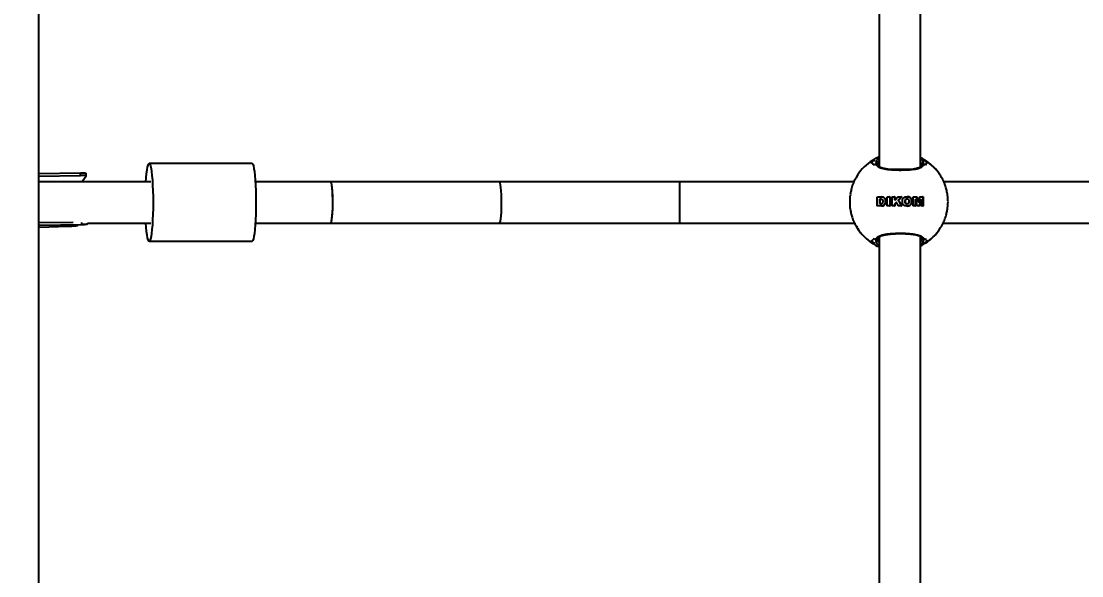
# Model space of a CAD drawing. Header units: millimetres. Extents: x -3650 to 2858, y -2899 to 2376.
# Drawn here: x -1035.4 to -625.3, y 281.5 to 495.8 of the extents above; entities that cross this region are included whole.
import ezdxf

# ---------------------------------------------------------------- set-up
doc = ezdxf.new("R2010")
doc.units = ezdxf.units.MM
doc.layers.add('DIKOM_ОБЪЕКТ', color=7, linetype='Continuous')
doc.layers.add('DIKOM_РАЗМЕР_ЗОНА', color=7, linetype='Continuous')
doc.styles.add('style1', font='arial.ttf', dxfattribs={"width": 0.8})
doc.dimstyles.new('1-50', dxfattribs={"dimtxt": 300, "dimasz": 200, "dimexe": 100, "dimexo": 0, "dimgap": 100, "dimtad": 1, "dimdec": 0, "dimtxsty": 'style1', "dimcen": 0, "dimclrd": 7, "dimclre": 7, "dimadec": 1, "dimazin": 2, "dimtfac": 1, "dimtdec": 0, "dimtmove": 0, "dimatfit": 3, "dimfxl": 0, "dimlwd": 25, "dimlwe": 18, "dimarcsym": 0})

# ---------------------------------------------------------------- blocks, each defined once
blk = doc.blocks.new('*D1')
at = {"layer": 'Defpoints', "color": 0, "transparency": 16777216}
for p in [(-3199.48, 2375.76), (417.74, 2375.76), (57.96, -2124.24)]:
    blk.add_point(p, dxfattribs=at)
at = {"layer": 'DIKOM_РАЗМЕР_ЗОНА', "color": 7, "lineweight": 18, "transparency": 16777216}
for p, q in [((417.74, 2375.76), (-3299.48, 2375.76)), ((57.96, -2124.24), (-3299.48, -2124.24))]:
    blk.add_line(p, q, dxfattribs=at)
at = {"layer": 'DIKOM_РАЗМЕР_ЗОНА', "color": 7, "lineweight": 25, "transparency": 16777216}
blk.add_line((-3199.48, -1924.24), (-3199.48, 2175.76), dxfattribs=at)
at = {"layer": 'DIKOM_РАЗМЕР_ЗОНА', "color": 7, "transparency": 16777216}
for points in [[(-3232.81, 2175.76), (-3166.14, 2175.76), (-3199.48, 2375.76)], [(-3232.81, -1924.24), (-3166.14, -1924.24), (-3199.48, -2124.24)]]:
    blk.add_solid(points, dxfattribs=at)
at = {"layer": 'DIKOM_РАЗМЕР_ЗОНА', "color": 0, "transparency": 16777216, "insert": (-3452.65, 125.76), "char_height": 300, "attachment_point": 5, "rotation": 90, "style": 'style1'}
blk.add_mtext('4500', dxfattribs=at)

msp = doc.modelspace()

# ---------------------------------------------------------------- linework, layer by layer
at = {"layer": 'DIKOM_ОБЪЕКТ'}
for p, q in [((-1028.54, -370.24), (-1028.54, 621.76)), ((-703.67, 527.99), (-703.67, 439.71)), ((-687.67, 439.51), (-687.67, 527.99)), ((-946.07, 440.76), (-985.87, 440.76)), ((-704.13, 440.36), (-704.14, 440.55)), ((-687.17, 440.22), (-687.2, 440.31)), ((-686.69, 441.47), (-686.41, 440.7)), ((-1028.54, 436.96), (-1012.41, 437.19)), ((-1028.54, 435.96), (-1012.38, 436.19)), ((-1012.38, 436.19), (-1012.41, 437.19)), ((-1010.28, 435.92), (-1010.3, 436.94)), ((-712.15, 435.78), (-712.23, 435.52)), ((-711.89, 436.41), (-712.06, 436.13)), ((-711.99, 436.27), (-712.04, 436.11)), ((-690.73, 438.55), (-700.06, 438.55)), ((-985.26, 433.76), (-1028.54, 433.76)), ((-1011.24, 434.5), (-1011.76, 433.76)), ((-915.67, 433.76), (-944.81, 433.76)), ((-850.41, 433.76), (-915.67, 433.76)), ((-780.75, 433.76), (-850.41, 433.76)), ((-713.33, 433.76), (-780.75, 433.76)), ((-780.75, 417.76), (-780.75, 433.76)), ((-413.33, 433.76), (-678.67, 433.76)), ((-704.41, 427.78), (-704.31, 427.89)), ((-704.41, 424.61), (-704.41, 427.73)), ((-704.31, 427.89), (-704.2, 427.93)), ((-704.2, 427.93), (-704.11, 427.93)), ((-704.11, 427.93), (-702.77, 427.93)), ((-703.3, 426.94), (-703.3, 425.41)), ((-703.3, 425.41), (-703.3, 426.94)), ((-703.3, 426.94), (-703.3, 426.94)), ((-703.06, 427.14), (-703.06, 427.14)), ((-703.05, 427.14), (-702.87, 427.13)), ((-703.04, 427.14), (-703.04, 427.14)), ((-702.77, 427.93), (-702.06, 427.83)), ((-702.06, 427.83), (-702.77, 427.93)), ((-702.46, 426.98), (-702.37, 426.87)), ((-702.06, 427.83), (-701.91, 427.77)), ((-701.91, 427.77), (-702.06, 427.83)), ((-702.06, 427.83), (-702.06, 427.83)), ((-701.91, 427.77), (-701.39, 427.31)), ((-701.4, 427.31), (-701.91, 427.77)), ((-701.91, 427.77), (-701.91, 427.77)), ((-701.2, 426.87), (-701.4, 427.31)), ((-701.4, 427.31), (-701.39, 427.31)), ((-701.39, 427.31), (-701.2, 426.87)), ((-701.2, 426.87), (-701.12, 425.89)), ((-701.12, 425.89), (-701.2, 426.87)), ((-701.2, 426.87), (-701.2, 426.87)), ((-700.49, 424.61), (-700.49, 427.73)), ((-700.29, 427.93), (-699.59, 427.93)), ((-699.39, 427.73), (-699.39, 424.61)), ((-699.39, 424.61), (-699.39, 427.73)), ((-699.39, 427.73), (-699.39, 427.73)), ((-698.59, 424.61), (-698.59, 427.74)), ((-698.39, 427.93), (-697.7, 427.93)), ((-697.5, 427.73), (-697.5, 426.8)), ((-697.5, 426.8), (-697.5, 427.73)), ((-697.5, 427.73), (-697.5, 427.73)), ((-697.5, 426.8), (-697.5, 426.8)), ((-697.43, 426.73), (-697.42, 426.73)), ((-697.36, 426.76), (-696.48, 427.78)), ((-696.15, 427.93), (-695.11, 427.93)), ((-696.06, 426.75), (-695.05, 427.79)), ((-696.06, 426.75), (-696.05, 426.75)), ((-695.05, 427.79), (-696.05, 426.75)), ((-695.05, 427.79), (-695.05, 427.79)), ((-693.52, 426.53), (-693.52, 425.81)), ((-693.52, 426.53), (-693.52, 426.53)), ((-693.52, 425.81), (-693.52, 426.53)), ((-693.35, 426.94), (-693.35, 426.94)), ((-693.08, 427.13), (-693.08, 427.13)), ((-692.82, 427.18), (-692.82, 427.18)), ((-692.14, 427.91), (-692.81, 427.95)), ((-692.14, 427.91), (-692.14, 427.91)), ((-691.1, 426.87), (-691.1, 426.87)), ((-690.44, 424.61), (-690.44, 427.73)), ((-690.24, 427.93), (-689.23, 427.93)), ((-689.57, 424.61), (-689.57, 426.9)), ((-689.57, 426.9), (-689.56, 426.9)), ((-689.56, 426.9), (-689.56, 424.61)), ((-689.54, 426.92), (-689.54, 426.92)), ((-688.94, 424.61), (-689.51, 426.9)), ((-688.54, 425.98), (-688.99, 427.74)), ((-688.98, 427.74), (-688.53, 425.98)), ((-688.44, 425.98), (-688, 427.74)), ((-687.47, 426.9), (-688.05, 424.61)), ((-688.05, 424.61), (-687.47, 426.9)), ((-687.75, 427.93), (-686.75, 427.93)), ((-687.47, 426.9), (-687.47, 426.9)), ((-687.44, 426.92), (-687.45, 426.92)), ((-687.42, 424.61), (-687.42, 426.9)), ((-686.56, 427.73), (-686.55, 424.61)), ((-686.56, 424.61), (-686.56, 427.73)), ((-686.56, 427.73), (-686.56, 427.73)), ((-704.4, 424.56), (-704.41, 424.61)), ((-704.19, 424.42), (-704.32, 424.47)), ((-704.11, 424.41), (-704.19, 424.42)), ((-702.76, 424.41), (-704.11, 424.41)), ((-703.3, 425.41), (-703.3, 425.41)), ((-703.07, 425.21), (-703.07, 425.21)), ((-702.67, 425.24), (-703.05, 425.21)), ((-703.04, 425.21), (-703.04, 425.21)), ((-702.63, 424.42), (-702.76, 424.41)), ((-702.75, 424.41), (-702.63, 424.42)), ((-702.1, 424.51), (-702.63, 424.42)), ((-702.63, 424.42), (-702.11, 424.51)), ((-702.63, 424.42), (-702.63, 424.42)), ((-702.11, 424.51), (-702.1, 424.51)), ((-701.25, 425.31), (-701.12, 425.89)), ((-701.25, 425.31), (-701.24, 425.31)), ((-701.12, 425.89), (-701.24, 425.31)), ((-701.12, 425.89), (-701.12, 425.89)), ((-699.59, 424.41), (-700.29, 424.41)), ((-699.39, 424.61), (-699.39, 424.61)), ((-697.7, 424.41), (-698.39, 424.41)), ((-697.5, 425.07), (-697.5, 424.61)), ((-697.5, 424.61), (-697.5, 425.07)), ((-697.5, 425.07), (-697.5, 425.07)), ((-697.5, 424.61), (-697.5, 424.61)), ((-697.07, 425.71), (-697.36, 425.41)), ((-697.36, 425.41), (-697.07, 425.71)), ((-697.36, 425.41), (-697.36, 425.41)), ((-697.07, 425.71), (-697.07, 425.71)), ((-696.97, 425.76), (-696.97, 425.76)), ((-696.28, 424.59), (-696.84, 425.68)), ((-696.09, 426.44), (-696.09, 426.44)), ((-695.05, 424.41), (-695.99, 424.41)), ((-694.96, 424.58), (-694.96, 424.58)), ((-693.52, 425.81), (-693.4, 425.46)), ((-693.52, 425.81), (-693.52, 425.81)), ((-693.39, 425.46), (-693.52, 425.81)), ((-693.4, 425.46), (-693.39, 425.46)), ((-692.84, 425.16), (-692.83, 425.16)), ((-692.8, 424.35), (-692.13, 424.44)), ((-692.11, 425.81), (-692.23, 425.45)), ((-692.13, 424.44), (-692.13, 424.44)), ((-692.1, 426.45), (-692.11, 425.81)), ((-691.13, 425.4), (-691.12, 425.4)), ((-689.76, 424.41), (-690.24, 424.41)), ((-689.57, 424.61), (-689.56, 424.61)), ((-688.29, 424.41), (-688.69, 424.41)), ((-688.54, 425.98), (-688.53, 425.98)), ((-688.49, 425.95), (-688.49, 425.95)), ((-688.05, 424.61), (-688.05, 424.61)), ((-686.75, 424.41), (-687.23, 424.41)), ((-686.56, 424.61), (-686.55, 424.61)), ((-1028.54, 417.96), (-1015.27, 418.15)), ((-1028.54, 416.96), (-1010.9, 417.21)), ((-1028.54, 416.96), (-1011.86, 417.2)), ((-1028.54, 416.27), (-1017.05, 416.63)), ((-1011.86, 417.2), (-1011.88, 417.97)), ((-1009.77, 417.41), (-1009.78, 417.76)), ((-1009.78, 417.76), (-985.26, 417.76)), ((-944.81, 417.76), (-915.67, 417.76)), ((-915.67, 417.76), (-850.41, 417.76)), ((-850.41, 417.76), (-780.75, 417.76)), ((-780.75, 417.76), (-713.11, 417.76)), ((-712.23, 416.52), (-712.15, 416.26)), ((-712.04, 415.93), (-711.99, 415.77)), ((-678.92, 417.76), (-413.11, 417.76)), ((-985.87, 410.76), (-946.07, 410.76)), ((-704.61, 410.25), (-704.89, 411.34)), ((-704.09, 411.56), (-704.07, 411.48)), ((-703.67, 412.34), (-703.67, 139.7)), ((-687.67, 139.51), (-687.67, 412.53)), ((-687.2, 411.73), (-687.17, 411.82)), ((-686.41, 411.34), (-686.73, 410.53)), ((-685.76, 410.3), (-685.76, 410.02)), ((-685.84, 410.01), (-686.35, 409.94))]:
    msp.add_line(p, q, dxfattribs=at)
at = {"layer": 'DIKOM_ОБЪЕКТ', "flags": 128}
for points in [[(-987.14, 433.76), (-987.02, 435.31), (-986.87, 436.96), (-986.68, 438.35), (-986.48, 439.45), (-986.27, 440.23), (-986.04, 440.66), (-985.82, 440.75), (-985.59, 440.49), (-985.37, 439.88), (-985.16, 438.94), (-984.97, 437.69), (-984.8, 436.16), (-984.65, 434.39), (-984.54, 432.42), (-984.45, 430.29), (-984.4, 428.05), (-984.38, 425.76)], [(-946.07, 440.76), (-946.01, 440.75), (-945.79, 440.49), (-945.57, 439.88), (-945.36, 438.94), (-945.17, 437.69), (-945, 436.16), (-944.85, 434.39), (-944.73, 432.42), (-944.65, 430.29), (-944.6, 428.05), (-944.58, 425.76)], [(-915.67, 417.76), (-915.5, 417.95), (-915.33, 418.5), (-915.19, 419.39), (-915.06, 420.58), (-914.96, 422.02), (-914.9, 423.62), (-914.87, 425.33), (-914.88, 427.06), (-914.93, 428.72), (-915.01, 430.25), (-915.12, 431.57), (-915.26, 432.62), (-915.41, 433.34), (-915.58, 433.72), (-915.67, 433.76)], [(-915.67, 417.76), (-915.54, 417.87), (-915.37, 418.33), (-915.22, 419.14), (-915.09, 420.26), (-914.99, 421.64), (-914.91, 423.21), (-914.88, 424.9), (-914.88, 426.63), (-914.91, 428.32), (-914.99, 429.89), (-915.09, 431.26), (-915.22, 432.38), (-915.37, 433.19), (-915.54, 433.66), (-915.67, 433.76)], [(-850.41, 417.76), (-850.24, 417.95), (-850.07, 418.5), (-849.93, 419.39), (-849.8, 420.58), (-849.7, 422.02), (-849.64, 423.62), (-849.61, 425.33), (-849.62, 427.06), (-849.67, 428.72), (-849.75, 430.25), (-849.86, 431.57), (-850, 432.62), (-850.15, 433.34), (-850.32, 433.72), (-850.41, 433.76)], [(-984.38, 425.76), (-984.4, 423.47), (-984.45, 421.24), (-984.54, 419.11), (-984.65, 417.13), (-984.8, 415.36), (-984.97, 413.83), (-985.16, 412.59), (-985.37, 411.65), (-985.59, 411.04), (-985.82, 410.77), (-986.04, 410.86), (-986.27, 411.3), (-986.48, 412.07), (-986.68, 413.17), (-986.87, 414.56), (-987.02, 416.22), (-987.14, 417.76)], [(-944.58, 425.76), (-944.6, 423.47), (-944.65, 421.24), (-944.73, 419.11), (-944.85, 417.13), (-945, 415.36), (-945.17, 413.83), (-945.36, 412.59), (-945.57, 411.65), (-945.79, 411.04), (-946.01, 410.77), (-946.07, 410.76)]]:
    msp.add_lwpolyline(points, dxfattribs=at)
at = {"layer": 'DIKOM_ОБЪЕКТ'}
for centre, radius, start, end in [((-695.99, 426.03), 19, 122.6674, 147.3691), ((-695.87, 426.09), 18.6, 120.582, 125.6365), ((-695.6, 425.96), 17.42, 122.2376, 125.0517), ((-695.71, 425.95), 17.44, 54.9484, 57.7601), ((-695.81, 426.09), 18.59, 54.3625, 59.4191), ((-696.01, 426.03), 19, 32.631, 57.3328), ((-695.99, 426.01), 18.99, 212.6298, 237.3348), ((-696.01, 426.01), 18.99, 302.665, 327.37), ((-695.83, 426.02), 18.68, 234.3745, 239.4071), ((-695.71, 425.92), 17.22, 234.9385, 237.7854), ((-695.6, 425.93), 17.24, 302.2168, 305.0615), ((-695.85, 426.02), 18.67, 300.5919, 305.6266)]:
    msp.add_arc(centre, radius, start, end, dxfattribs=at)
for points, knots in [([(-703.67, 443.36), (-704.01, 443.22), (-704.95, 442.84), (-705.79, 442.3), (-706.33, 441.95)], [0, 0, 0, 0, 0.368029, 1, 1, 1, 1]), ([(-685.83, 442.04), (-685.94, 442.12), (-686.51, 442.53), (-687.15, 442.83), (-687.67, 443.07)], [0, 0, 0, 0, 0.19111, 1, 1, 1, 1]), ([(-706.71, 441.2), (-706.53, 441.12), (-706.15, 440.96), (-705.79, 440.47), (-705.6, 440.22)], [0, 0, 0, 0, 0.496571, 1, 1, 1, 1]), ([(-705.6, 440.22), (-705.78, 440.47), (-706.15, 440.96), (-706.52, 441.12), (-706.71, 441.2)], [0, 0, 0, 0, 0.496486, 1, 1, 1, 1]), ([(-704.89, 440.7), (-704.9, 440.74), (-704.96, 441.11), (-704.75, 441.5), (-704.56, 441.85)], [0, 0, 0, 0, 0.112863, 1, 1, 1, 1]), ([(-704.16, 440.38), (-704.16, 440.39), (-704.17, 440.47), (-704.25, 440.59), (-704.39, 440.71), (-704.56, 440.77), (-704.73, 440.77), (-704.83, 440.73), (-704.88, 440.7), (-704.89, 440.7)], [0, 0, 0, 0, 0.031901, 0.241292, 0.444865, 0.634283, 0.810343, 0.980066, 1, 1, 1, 1]), ([(-704.89, 440.7), (-704.84, 440.72), (-704.75, 440.77), (-704.58, 440.77), (-704.43, 440.73), (-704.29, 440.64), (-704.19, 440.5), (-704.14, 440.35), (-704.13, 440.26), (-704.13, 440.22)], [0, 0, 0, 0, 0.145324, 0.290763, 0.434635, 0.582113, 0.738518, 0.906098, 1, 1, 1, 1]), ([(-686.41, 440.7), (-686.51, 440.32), (-686.71, 439.56), (-688.35, 438.77), (-690.55, 438.38), (-693.08, 438.19), (-695.83, 438.14), (-698.9, 438.25), (-701.6, 438.56), (-703.62, 439.17), (-704.64, 439.94), (-704.83, 440.5), (-704.89, 440.7)], [0, 0, 0, 0, 0.111435, 0.22936, 0.339014, 0.410112, 0.516711, 0.623258, 0.729394, 0.834804, 0.941414, 1, 1, 1, 1]), ([(-704.56, 441.85), (-704.54, 441.94), (-704.47, 442.26), (-704, 442.57), (-703.67, 442.79)], [0, 0, 0, 0, 0.283645, 1, 1, 1, 1]), ([(-703.67, 441.78), (-703.7, 441.75), (-704.17, 441.35), (-704.14, 440.93), (-704.12, 440.54)], [0, 0, 0, 0, 0.071283, 1, 1, 1, 1]), ([(-695.5, 438.3), (-695.57, 438.3), (-696.18, 438.3), (-697.35, 438.33), (-698.93, 438.42), (-700.39, 438.58), (-701.66, 438.81), (-702.69, 439.12), (-703.46, 439.49), (-703.93, 439.9), (-704.13, 440.17), (-704.13, 440.34), (-704.13, 440.36)], [0, 0, 0, 0, 0.014271, 0.137224, 0.25948, 0.3807, 0.501413, 0.620167, 0.738563, 0.856337, 0.978306, 1, 1, 1, 1]), ([(-687.2, 440.19), (-687.2, 440.14), (-687.21, 439.96), (-687.41, 439.68), (-687.9, 439.3), (-688.68, 438.96), (-689.74, 438.7), (-691.02, 438.5), (-692.47, 438.38), (-693.99, 438.31), (-695.02, 438.3), (-695.5, 438.3)], [0, 0, 0, 0, 0.050537, 0.174305, 0.287662, 0.408263, 0.528486, 0.647396, 0.76978, 0.89136, 1, 1, 1, 1]), ([(-687.67, 442.57), (-687.31, 442.31), (-686.81, 441.94), (-686.71, 441.57), (-686.69, 441.47)], [0, 0, 0, 0, 0.711234, 1, 1, 1, 1]), ([(-687.2, 440.31), (-687.19, 440.66), (-687.19, 441.05), (-687.62, 441.46), (-687.67, 441.5)], [0, 0, 0, 0, 0.884617, 1, 1, 1, 1]), ([(-686.41, 440.7), (-686.46, 440.72), (-686.55, 440.77), (-686.72, 440.77), (-686.87, 440.73), (-687.01, 440.64), (-687.11, 440.5), (-687.16, 440.35), (-687.17, 440.26), (-687.17, 440.22)], [0, 0, 0, 0, 0.145319, 0.290753, 0.434647, 0.58212, 0.73852, 0.906103, 1, 1, 1, 1]), ([(-687.17, 440.22), (-687.16, 440.29), (-687.15, 440.42), (-687.05, 440.59), (-686.91, 440.71), (-686.74, 440.77), (-686.57, 440.77), (-686.47, 440.73), (-686.42, 440.7), (-686.41, 440.7)], [0, 0, 0, 0, 0.177689, 0.355544, 0.528478, 0.689368, 0.838883, 0.983045, 1, 1, 1, 1]), ([(-676.99, 426.02), (-677.02, 426.85), (-677.07, 428.01), (-677.34, 429.72), (-677.68, 431.18), (-678.24, 432.88), (-679.01, 434.61), (-680, 436.34), (-681.21, 438.02), (-682.65, 439.6), (-684.19, 440.97), (-685.31, 441.71), (-685.83, 442.04)], [0, 0, 0, 0, 0.129772, 0.183155, 0.271805, 0.364325, 0.464039, 0.568648, 0.677257, 0.789171, 0.903902, 1, 1, 1, 1]), ([(-685.7, 440.22), (-685.58, 440.47), (-685.34, 440.96), (-685.1, 441.12), (-684.98, 441.2)], [0, 0, 0, 0, 0.496485, 1, 1, 1, 1]), ([(-684.98, 441.2), (-685.1, 441.12), (-685.34, 440.96), (-685.58, 440.47), (-685.7, 440.22)], [0, 0, 0, 0, 0.49657, 1, 1, 1, 1]), ([(-1012.41, 437.19), (-1011.99, 437.19), (-1011.14, 437.2), (-1010.42, 437.18), (-1010.37, 437.01), (-1010.34, 436.93)], [0, 0, 0, 0, 0.353046, 0.706188, 1, 1, 1, 1]), ([(-1011.24, 434.5), (-1010.99, 434.81), (-1010.49, 435.43), (-1010.2, 435.93), (-1010.41, 436.16), (-1011.1, 436.21), (-1011.94, 436.2), (-1012.38, 436.19)], [0, 0, 0, 0, 0.203789, 0.408431, 0.596906, 0.787454, 1, 1, 1, 1]), ([(-712.06, 436.13), (-712.29, 435.77), (-712.92, 434.8), (-713.67, 433.13), (-714.28, 431.32), (-714.63, 429.93), (-714.74, 429.17), (-714.78, 428.91)], [0, 0, 0, 0, 0.164452, 0.445205, 0.703318, 0.90035, 1, 1, 1, 1]), ([(-714.73, 428.9), (-714.8, 428.58), (-714.99, 427.69), (-715.02, 425.7), (-714.97, 423.92), (-714.75, 422.99), (-714.73, 422.89)], [0, 0, 0, 0, 0.17298, 0.481716, 0.944279, 1, 1, 1, 1]), ([(-704.41, 427.73), (-704.41, 427.74), (-704.41, 427.76), (-704.41, 427.78), (-704.41, 427.78)], [0, 0, 0, 0, 0.539161, 1, 1, 1, 1]), ([(-703.05, 427.14), (-703.09, 427.13), (-703.16, 427.13), (-703.23, 427.08), (-703.28, 427.01), (-703.3, 426.96), (-703.3, 426.94)], [0, 0, 0, 0, 0.323738, 0.603265, 0.807317, 1, 1, 1, 1]), ([(-703.3, 426.94), (-703.29, 426.96), (-703.28, 427.01), (-703.24, 427.07), (-703.18, 427.11), (-703.11, 427.14), (-703.07, 427.14), (-703.05, 427.14)], [0, 0, 0, 0, 0.193603, 0.386608, 0.591885, 0.825302, 1, 1, 1, 1]), ([(-702.87, 427.13), (-702.77, 427.11), (-702.62, 427.08), (-702.5, 427), (-702.46, 426.98)], [0, 0, 0, 0, 0.709321, 1, 1, 1, 1]), ([(-702.37, 426.87), (-702.33, 426.8), (-702.28, 426.71), (-702.26, 426.61), (-702.26, 426.59)], [0, 0, 0, 0, 0.786331, 1, 1, 1, 1]), ([(-702.26, 426.59), (-702.24, 426.33), (-702.21, 426.02), (-702.26, 425.71), (-702.27, 425.66)], [0, 0, 0, 0, 0.82785, 1, 1, 1, 1]), ([(-700.49, 427.73), (-700.49, 427.76), (-700.48, 427.8), (-700.45, 427.86), (-700.4, 427.9), (-700.34, 427.93), (-700.3, 427.93), (-700.29, 427.93)], [0, 0, 0, 0, 0.210806, 0.421555, 0.633269, 0.854163, 1, 1, 1, 1]), ([(-699.39, 427.73), (-699.4, 427.76), (-699.4, 427.8), (-699.44, 427.86), (-699.5, 427.91), (-699.55, 427.93), (-699.59, 427.93), (-699.6, 427.93)], [0, 0, 0, 0, 0.219654, 0.438839, 0.66655, 0.903985, 1, 1, 1, 1]), ([(-699.59, 427.93), (-699.57, 427.93), (-699.52, 427.92), (-699.45, 427.88), (-699.41, 427.82), (-699.39, 427.77), (-699.39, 427.74), (-699.39, 427.73)], [0, 0, 0, 0, 0.240879, 0.481846, 0.721955, 0.953802, 1, 1, 1, 1]), ([(-698.59, 427.74), (-698.59, 427.76), (-698.59, 427.8), (-698.55, 427.86), (-698.51, 427.9), (-698.45, 427.93), (-698.41, 427.93), (-698.39, 427.93)], [0, 0, 0, 0, 0.207839, 0.415943, 0.622549, 0.831208, 1, 1, 1, 1]), ([(-697.7, 427.93), (-697.68, 427.93), (-697.63, 427.92), (-697.57, 427.89), (-697.52, 427.83), (-697.5, 427.78), (-697.5, 427.74), (-697.5, 427.73)], [0, 0, 0, 0, 0.228841, 0.457649, 0.687824, 0.916882, 1, 1, 1, 1]), ([(-697.5, 427.73), (-697.51, 427.76), (-697.51, 427.8), (-697.55, 427.87), (-697.61, 427.91), (-697.66, 427.93), (-697.69, 427.93), (-697.7, 427.93)], [0, 0, 0, 0, 0.224388, 0.448499, 0.676094, 0.906354, 1, 1, 1, 1]), ([(-697.5, 426.8), (-697.5, 426.8), (-697.49, 426.78), (-697.48, 426.76), (-697.47, 426.74), (-697.44, 426.73), (-697.42, 426.73), (-697.39, 426.73), (-697.38, 426.74), (-697.37, 426.75), (-697.36, 426.76)], [0, 0, 0, 0, 0.130896, 0.262012, 0.393838, 0.52759, 0.662367, 0.797125, 0.930355, 1, 1, 1, 1]), ([(-697.43, 426.73), (-697.43, 426.73), (-697.44, 426.73), (-697.46, 426.73), (-697.48, 426.75), (-697.49, 426.77), (-697.5, 426.79), (-697.5, 426.8), (-697.5, 426.8)], [0, 0, 0, 0, 0.054002, 0.263342, 0.474267, 0.684932, 0.893297, 1, 1, 1, 1]), ([(-696.48, 427.78), (-696.44, 427.82), (-696.36, 427.89), (-696.24, 427.93), (-696.17, 427.93), (-696.15, 427.93)], [0, 0, 0, 0, 0.427552, 0.855209, 1, 1, 1, 1]), ([(-696.09, 426.44), (-696.1, 426.47), (-696.13, 426.52), (-696.13, 426.62), (-696.1, 426.7), (-696.07, 426.74), (-696.06, 426.75)], [0, 0, 0, 0, 0.274476, 0.548729, 0.82251, 1, 1, 1, 1]), ([(-696.05, 426.75), (-696.07, 426.73), (-696.11, 426.68), (-696.13, 426.58), (-696.12, 426.5), (-696.1, 426.46), (-696.09, 426.44)], [0, 0, 0, 0, 0.273551, 0.546889, 0.82056, 1, 1, 1, 1]), ([(-695.11, 427.93), (-695.1, 427.93), (-695.08, 427.93), (-695.06, 427.91), (-695.04, 427.89), (-695.03, 427.86), (-695.02, 427.84), (-695.03, 427.81), (-695.04, 427.8), (-695.05, 427.79)], [0, 0, 0, 0, 0.146898, 0.293849, 0.441208, 0.590303, 0.739856, 0.889927, 1, 1, 1, 1]), ([(-695.05, 427.79), (-695.05, 427.8), (-695.03, 427.81), (-695.03, 427.84), (-695.03, 427.87), (-695.04, 427.9), (-695.07, 427.92), (-695.09, 427.93), (-695.11, 427.93), (-695.11, 427.93)], [0, 0, 0, 0, 0.149653, 0.29866, 0.449091, 0.598799, 0.748137, 0.896736, 1, 1, 1, 1]), ([(-694.54, 425.5), (-694.58, 425.85), (-694.64, 426.31), (-694.56, 426.75), (-694.54, 426.85)], [0, 0, 0, 0, 0.776356, 1, 1, 1, 1]), ([(-694.54, 426.85), (-694.48, 427.02), (-694.35, 427.34), (-694, 427.69), (-693.72, 427.82), (-693.58, 427.88)], [0, 0, 0, 0, 0.356965, 0.695188, 1, 1, 1, 1]), ([(-693.58, 427.88), (-693.27, 427.94), (-692.78, 428.03), (-692.31, 427.94), (-692.14, 427.91)], [0, 0, 0, 0, 0.646342, 1, 1, 1, 1]), ([(-693.35, 426.94), (-693.4, 426.85), (-693.48, 426.72), (-693.51, 426.58), (-693.52, 426.53)], [0, 0, 0, 0, 0.666962, 1, 1, 1, 1]), ([(-693.52, 426.53), (-693.49, 426.62), (-693.46, 426.77), (-693.37, 426.9), (-693.35, 426.94)], [0, 0, 0, 0, 0.667077, 1, 1, 1, 1]), ([(-693.08, 427.13), (-693.15, 427.09), (-693.25, 427.04), (-693.33, 426.96), (-693.35, 426.94)], [0, 0, 0, 0, 0.698939, 1, 1, 1, 1]), ([(-693.35, 426.94), (-693.29, 426.99), (-693.21, 427.07), (-693.11, 427.11), (-693.08, 427.13)], [0, 0, 0, 0, 0.698934, 1, 1, 1, 1]), ([(-693.08, 427.13), (-693, 427.15), (-692.86, 427.19), (-692.72, 427.17), (-692.66, 427.16)], [0, 0, 0, 0, 0.581686, 1, 1, 1, 1]), ([(-692.82, 427.17), (-692.85, 427.17), (-692.94, 427.18), (-693.02, 427.15), (-693.08, 427.13)], [0, 0, 0, 0, 0.329189, 1, 1, 1, 1]), ([(-692.66, 427.16), (-692.57, 427.12), (-692.43, 427.07), (-692.32, 426.97), (-692.28, 426.94)], [0, 0, 0, 0, 0.66252, 1, 1, 1, 1]), ([(-692.28, 426.94), (-692.23, 426.86), (-692.13, 426.71), (-692.11, 426.53), (-692.1, 426.45)], [0, 0, 0, 0, 0.548987, 1, 1, 1, 1]), ([(-692.14, 427.91), (-691.98, 427.84), (-691.66, 427.72), (-691.29, 427.34), (-691.16, 427.03), (-691.1, 426.87)], [0, 0, 0, 0, 0.338123, 0.676386, 1, 1, 1, 1]), ([(-691.1, 426.87), (-691.16, 427.03), (-691.29, 427.35), (-691.67, 427.72), (-691.98, 427.84), (-692.14, 427.91)], [0, 0, 0, 0, 0.330531, 0.660902, 1, 1, 1, 1]), ([(-691.13, 425.4), (-691.07, 425.76), (-690.99, 426.25), (-691.08, 426.74), (-691.1, 426.87)], [0, 0, 0, 0, 0.724677, 1, 1, 1, 1]), ([(-691.1, 426.87), (-691.05, 426.51), (-690.99, 426.02), (-691.09, 425.53), (-691.12, 425.4)], [0, 0, 0, 0, 0.724266, 1, 1, 1, 1]), ([(-690.44, 427.73), (-690.44, 427.76), (-690.44, 427.8), (-690.41, 427.85), (-690.37, 427.9), (-690.31, 427.93), (-690.27, 427.93), (-690.24, 427.93)], [0, 0, 0, 0, 0.191214, 0.381626, 0.580601, 0.791015, 1, 1, 1, 1]), ([(-689.57, 426.9), (-689.57, 426.9), (-689.56, 426.9), (-689.56, 426.91), (-689.55, 426.92), (-689.55, 426.92), (-689.54, 426.92), (-689.54, 426.92)], [0, 0, 0, 0, 0.229235, 0.454853, 0.693891, 0.950638, 1, 1, 1, 1]), ([(-689.51, 426.9), (-689.52, 426.9), (-689.52, 426.91), (-689.53, 426.91), (-689.53, 426.92), (-689.54, 426.92), (-689.55, 426.91), (-689.56, 426.91), (-689.56, 426.9), (-689.56, 426.9), (-689.56, 426.9)], [0, 0, 0, 0, 0.123567, 0.247753, 0.378574, 0.517914, 0.664482, 0.809805, 0.948347, 1, 1, 1, 1]), ([(-689.23, 427.93), (-689.2, 427.93), (-689.14, 427.92), (-689.06, 427.87), (-689, 427.81), (-688.99, 427.76), (-688.98, 427.74)], [0, 0, 0, 0, 0.284928, 0.570374, 0.83644, 1, 1, 1, 1]), ([(-688, 427.74), (-687.98, 427.77), (-687.95, 427.83), (-687.88, 427.9), (-687.81, 427.93), (-687.76, 427.93), (-687.75, 427.93)], [0, 0, 0, 0, 0.289888, 0.578527, 0.898216, 1, 1, 1, 1]), ([(-687.42, 426.9), (-687.42, 426.9), (-687.42, 426.9), (-687.43, 426.91), (-687.43, 426.91), (-687.44, 426.92), (-687.45, 426.92), (-687.46, 426.91), (-687.47, 426.91), (-687.47, 426.9), (-687.47, 426.9)], [0, 0, 0, 0, 0.113757, 0.22728, 0.348313, 0.486537, 0.641188, 0.806294, 0.964302, 1, 1, 1, 1]), ([(-687.47, 426.9), (-687.47, 426.9), (-687.47, 426.91), (-687.46, 426.91), (-687.45, 426.92), (-687.45, 426.92), (-687.45, 426.92)], [0, 0, 0, 0, 0.296308, 0.591086, 0.920694, 1, 1, 1, 1]), ([(-686.56, 427.73), (-686.56, 427.75), (-686.57, 427.79), (-686.6, 427.85), (-686.64, 427.89), (-686.69, 427.92), (-686.73, 427.93), (-686.76, 427.93)], [0, 0, 0, 0, 0.180183, 0.360122, 0.545001, 0.754414, 1, 1, 1, 1]), ([(-686.75, 427.93), (-686.72, 427.93), (-686.67, 427.92), (-686.61, 427.87), (-686.57, 427.81), (-686.56, 427.76), (-686.56, 427.74), (-686.56, 427.73)], [0, 0, 0, 0, 0.322204, 0.547413, 0.773853, 0.968924, 1, 1, 1, 1]), ([(-714.74, 422.89), (-714.73, 422.77), (-714.62, 422.1), (-714.32, 420.86), (-713.76, 419.16), (-713.03, 417.48), (-712.39, 416.42), (-712.08, 415.9)], [0, 0, 0, 0, 0.046682, 0.271628, 0.506411, 0.759429, 1, 1, 1, 1]), ([(-704.32, 424.47), (-704.34, 424.48), (-704.37, 424.51), (-704.39, 424.55), (-704.4, 424.56)], [0, 0, 0, 0, 0.55561, 1, 1, 1, 1]), ([(-703.3, 425.41), (-703.3, 425.39), (-703.29, 425.34), (-703.25, 425.28), (-703.19, 425.24), (-703.13, 425.21), (-703.09, 425.21), (-703.07, 425.21)], [0, 0, 0, 0, 0.194828, 0.38949, 0.596359, 0.832034, 1, 1, 1, 1]), ([(-703.05, 425.21), (-703.08, 425.21), (-703.15, 425.22), (-703.23, 425.27), (-703.28, 425.33), (-703.29, 425.38), (-703.3, 425.41), (-703.3, 425.41)], [0, 0, 0, 0, 0.309836, 0.579032, 0.77961, 0.961014, 1, 1, 1, 1]), ([(-702.38, 425.43), (-702.43, 425.37), (-702.52, 425.29), (-702.63, 425.25), (-702.67, 425.24)], [0, 0, 0, 0, 0.617532, 1, 1, 1, 1]), ([(-702.27, 425.66), (-702.29, 425.6), (-702.31, 425.52), (-702.36, 425.45), (-702.38, 425.43)], [0, 0, 0, 0, 0.688495, 1, 1, 1, 1]), ([(-702.11, 424.51), (-701.93, 424.6), (-701.58, 424.78), (-701.36, 425.13), (-701.25, 425.31)], [0, 0, 0, 0, 0.489719, 1, 1, 1, 1]), ([(-701.24, 425.31), (-701.34, 425.15), (-701.53, 424.84), (-701.87, 424.61), (-702.06, 424.53), (-702.1, 424.51)], [0, 0, 0, 0, 0.445487, 0.889281, 1, 1, 1, 1]), ([(-700.29, 424.41), (-700.31, 424.42), (-700.36, 424.42), (-700.42, 424.45), (-700.46, 424.5), (-700.49, 424.56), (-700.49, 424.6), (-700.49, 424.61)], [0, 0, 0, 0, 0.220322, 0.440978, 0.651167, 0.848069, 1, 1, 1, 1]), ([(-699.39, 424.61), (-699.39, 424.59), (-699.4, 424.55), (-699.43, 424.49), (-699.48, 424.44), (-699.54, 424.42), (-699.57, 424.41), (-699.59, 424.41)], [0, 0, 0, 0, 0.206682, 0.412646, 0.625907, 0.848697, 1, 1, 1, 1]), ([(-699.59, 424.41), (-699.57, 424.42), (-699.52, 424.42), (-699.46, 424.46), (-699.41, 424.51), (-699.39, 424.57), (-699.39, 424.6), (-699.39, 424.61)], [0, 0, 0, 0, 0.228793, 0.457502, 0.685281, 0.905063, 1, 1, 1, 1]), ([(-698.39, 424.41), (-698.41, 424.41), (-698.46, 424.42), (-698.52, 424.45), (-698.56, 424.5), (-698.59, 424.55), (-698.59, 424.59), (-698.59, 424.61)], [0, 0, 0, 0, 0.208476, 0.417062, 0.621589, 0.820494, 1, 1, 1, 1]), ([(-697.5, 424.61), (-697.5, 424.59), (-697.5, 424.55), (-697.54, 424.49), (-697.59, 424.44), (-697.64, 424.42), (-697.68, 424.41), (-697.7, 424.41)], [0, 0, 0, 0, 0.209276, 0.418538, 0.630655, 0.845643, 1, 1, 1, 1]), ([(-697.7, 424.41), (-697.68, 424.42), (-697.63, 424.42), (-697.57, 424.45), (-697.53, 424.5), (-697.5, 424.56), (-697.5, 424.6), (-697.5, 424.61)], [0, 0, 0, 0, 0.214938, 0.429819, 0.645555, 0.860111, 1, 1, 1, 1]), ([(-697.36, 425.41), (-697.39, 425.37), (-697.46, 425.3), (-697.49, 425.17), (-697.5, 425.09), (-697.5, 425.07)], [0, 0, 0, 0, 0.404755, 0.809857, 1, 1, 1, 1]), ([(-697.5, 425.07), (-697.5, 425.12), (-697.49, 425.22), (-697.43, 425.34), (-697.38, 425.4), (-697.36, 425.41)], [0, 0, 0, 0, 0.401117, 0.802073, 1, 1, 1, 1]), ([(-696.84, 425.68), (-696.85, 425.69), (-696.87, 425.72), (-696.91, 425.75), (-696.96, 425.76), (-697.01, 425.75), (-697.04, 425.74), (-697.06, 425.72), (-697.07, 425.71)], [0, 0, 0, 0, 0.179952, 0.359859, 0.54084, 0.723067, 0.906353, 1, 1, 1, 1]), ([(-697.07, 425.71), (-697.06, 425.72), (-697.03, 425.75), (-697, 425.76), (-696.97, 425.76), (-696.97, 425.76)], [0, 0, 0, 0, 0.431944, 0.863391, 1, 1, 1, 1]), ([(-695.99, 424.41), (-696.03, 424.42), (-696.11, 424.43), (-696.21, 424.49), (-696.26, 424.56), (-696.28, 424.59)], [0, 0, 0, 0, 0.330766, 0.66151, 1, 1, 1, 1]), ([(-696.09, 426.44), (-695.9, 426.13), (-695.52, 425.51), (-695.14, 424.89), (-694.96, 424.58)], [0, 0, 0, 0, 0.498644, 1, 1, 1, 1]), ([(-694.96, 424.58), (-695.15, 424.89), (-695.52, 425.51), (-695.9, 426.13), (-696.09, 426.44)], [0, 0, 0, 0, 0.498604, 1, 1, 1, 1]), ([(-695.06, 424.41), (-695.04, 424.42), (-695.02, 424.42), (-694.98, 424.44), (-694.96, 424.48), (-694.95, 424.51), (-694.95, 424.55), (-694.96, 424.57), (-694.96, 424.58)], [0, 0, 0, 0, 0.171528, 0.343001, 0.514887, 0.687554, 0.861414, 1, 1, 1, 1]), ([(-694.96, 424.58), (-694.95, 424.57), (-694.94, 424.55), (-694.94, 424.51), (-694.96, 424.47), (-694.99, 424.44), (-695.02, 424.42), (-695.04, 424.42), (-695.05, 424.41)], [0, 0, 0, 0, 0.173988, 0.347396, 0.521524, 0.694925, 0.867589, 1, 1, 1, 1]), ([(-693.68, 424.51), (-693.82, 424.57), (-694.1, 424.71), (-694.4, 425.07), (-694.49, 425.36), (-694.54, 425.5)], [0, 0, 0, 0, 0.337048, 0.674123, 1, 1, 1, 1]), ([(-692.13, 424.44), (-692.37, 424.39), (-692.89, 424.29), (-693.41, 424.43), (-693.68, 424.51)], [0, 0, 0, 0, 0.468588, 1, 1, 1, 1]), ([(-693.4, 425.46), (-693.35, 425.4), (-693.25, 425.28), (-693.05, 425.18), (-692.9, 425.17), (-692.84, 425.16)], [0, 0, 0, 0, 0.346829, 0.69363, 1, 1, 1, 1]), ([(-692.77, 425.16), (-692.85, 425.16), (-693, 425.16), (-693.22, 425.27), (-693.34, 425.38), (-693.39, 425.45), (-693.39, 425.46)], [0, 0, 0, 0, 0.320682, 0.641354, 0.961026, 1, 1, 1, 1]), ([(-692.23, 425.45), (-692.28, 425.4), (-692.37, 425.28), (-692.57, 425.18), (-692.71, 425.17), (-692.77, 425.16)], [0, 0, 0, 0, 0.348265, 0.696368, 1, 1, 1, 1]), ([(-691.12, 425.4), (-691.2, 425.23), (-691.37, 424.91), (-691.75, 424.59), (-692.02, 424.48), (-692.13, 424.44)], [0, 0, 0, 0, 0.37859, 0.757036, 1, 1, 1, 1]), ([(-692.13, 424.44), (-691.96, 424.51), (-691.63, 424.66), (-691.29, 425.03), (-691.17, 425.3), (-691.13, 425.4)], [0, 0, 0, 0, 0.38559, 0.771379, 1, 1, 1, 1]), ([(-690.24, 424.41), (-690.27, 424.42), (-690.31, 424.42), (-690.37, 424.46), (-690.42, 424.51), (-690.44, 424.57), (-690.44, 424.6), (-690.44, 424.61)], [0, 0, 0, 0, 0.228327, 0.456759, 0.683289, 0.900244, 1, 1, 1, 1]), ([(-689.77, 424.41), (-689.74, 424.41), (-689.7, 424.42), (-689.64, 424.45), (-689.6, 424.5), (-689.57, 424.56), (-689.57, 424.6), (-689.57, 424.61)], [0, 0, 0, 0, 0.217068, 0.434586, 0.640328, 0.831116, 1, 1, 1, 1]), ([(-689.56, 424.61), (-689.57, 424.59), (-689.57, 424.55), (-689.59, 424.5), (-689.63, 424.45), (-689.68, 424.42), (-689.73, 424.41), (-689.76, 424.41), (-689.76, 424.41)], [0, 0, 0, 0, 0.181803, 0.363826, 0.545767, 0.735267, 0.937699, 1, 1, 1, 1]), ([(-688.69, 424.41), (-688.72, 424.42), (-688.78, 424.42), (-688.86, 424.47), (-688.92, 424.54), (-688.93, 424.59), (-688.94, 424.61)], [0, 0, 0, 0, 0.284014, 0.568243, 0.844305, 1, 1, 1, 1]), ([(-688.49, 425.95), (-688.49, 425.95), (-688.5, 425.95), (-688.51, 425.95), (-688.53, 425.96), (-688.54, 425.97), (-688.54, 425.98), (-688.54, 425.98)], [0, 0, 0, 0, 0.019191, 0.319595, 0.619241, 0.896697, 1, 1, 1, 1]), ([(-688.53, 425.98), (-688.53, 425.98), (-688.53, 425.97), (-688.52, 425.96), (-688.5, 425.95), (-688.48, 425.95), (-688.47, 425.95), (-688.45, 425.96), (-688.44, 425.97), (-688.44, 425.98), (-688.44, 425.98)], [0, 0, 0, 0, 0.120377, 0.240368, 0.369552, 0.51084, 0.660733, 0.809892, 0.948396, 1, 1, 1, 1]), ([(-688.3, 424.41), (-688.27, 424.42), (-688.21, 424.42), (-688.13, 424.47), (-688.07, 424.54), (-688.06, 424.59), (-688.05, 424.61)], [0, 0, 0, 0, 0.282103, 0.564993, 0.822919, 1, 1, 1, 1]), ([(-688.05, 424.61), (-688.06, 424.58), (-688.07, 424.53), (-688.12, 424.47), (-688.19, 424.43), (-688.25, 424.41), (-688.28, 424.41), (-688.29, 424.41)], [0, 0, 0, 0, 0.216543, 0.432748, 0.66008, 0.912224, 1, 1, 1, 1]), ([(-687.23, 424.41), (-687.26, 424.42), (-687.31, 424.43), (-687.38, 424.49), (-687.41, 424.55), (-687.42, 424.59), (-687.42, 424.61)], [0, 0, 0, 0, 0.320894, 0.609102, 0.826758, 1, 1, 1, 1]), ([(-686.55, 424.61), (-686.56, 424.6), (-686.56, 424.56), (-686.58, 424.5), (-686.62, 424.46), (-686.67, 424.43), (-686.72, 424.41), (-686.74, 424.41), (-686.75, 424.41)], [0, 0, 0, 0, 0.169246, 0.338489, 0.511846, 0.706977, 0.934123, 1, 1, 1, 1]), ([(-686.75, 424.41), (-686.73, 424.42), (-686.68, 424.42), (-686.62, 424.47), (-686.57, 424.52), (-686.56, 424.58), (-686.56, 424.61), (-686.56, 424.61)], [0, 0, 0, 0, 0.301102, 0.52128, 0.742632, 0.930843, 1, 1, 1, 1]), ([(-685.83, 410), (-685.66, 410.1), (-684.83, 410.58), (-683.49, 411.68), (-681.84, 413.27), (-680.42, 415.06), (-679.24, 416.96), (-678.34, 418.91), (-677.72, 420.72), (-677.34, 422.34), (-677.06, 424.05), (-677.02, 425.28), (-676.99, 426.02)], [0, 0, 0, 0, 0.030465, 0.151114, 0.271212, 0.390416, 0.508027, 0.622279, 0.727325, 0.807508, 0.883349, 1, 1, 1, 1]), ([(-1017.05, 416.63), (-1016.51, 416.64), (-1015.43, 416.67), (-1014.18, 416.78), (-1013.46, 416.92), (-1013.35, 417.13), (-1013.33, 417.18)], [0, 0, 0, 0, 0.309463, 0.619007, 0.925156, 1, 1, 1, 1]), ([(-1009.78, 417.41), (-1009.82, 417.35), (-1009.9, 417.23), (-1010.63, 417.22), (-1011.44, 417.21), (-1011.86, 417.2)], [0, 0, 0, 0, 0.317893, 0.653638, 1, 1, 1, 1]), ([(-712.08, 415.9), (-712.05, 415.85), (-711.68, 415.19), (-711.08, 414.39), (-710.45, 413.7), (-710.29, 413.53)], [0, 0, 0, 0, 0.062772, 0.758364, 1, 1, 1, 1]), ([(-705.6, 411.82), (-705.78, 411.57), (-706.15, 411.08), (-706.52, 410.92), (-706.71, 410.84)], [0, 0, 0, 0, 0.496486, 1, 1, 1, 1]), ([(-705.6, 411.82), (-705.78, 411.57), (-706.15, 411.08), (-706.52, 410.92), (-706.71, 410.84)], [0, 0, 0, 0, 0.496486, 1, 1, 1, 1]), ([(-706.37, 410.13), (-706.19, 410), (-705.4, 409.45), (-704.49, 408.95), (-703.72, 408.66), (-703.67, 408.64)], [0, 0, 0, 0, 0.204626, 0.943987, 1, 1, 1, 1]), ([(-704.89, 411.34), (-704.88, 411.4), (-704.77, 411.88), (-704.05, 412.68), (-701.99, 413.4), (-699.55, 413.73), (-696.89, 413.87), (-694.11, 413.89), (-691.16, 413.74), (-688.72, 413.36), (-687.06, 412.68), (-686.46, 411.94), (-686.42, 411.46), (-686.41, 411.34)], [0, 0, 0, 0, 0.016179, 0.139893, 0.255654, 0.364058, 0.435114, 0.541735, 0.648232, 0.754187, 0.859595, 0.967107, 1, 1, 1, 1]), ([(-704.89, 411.34), (-704.84, 411.32), (-704.75, 411.27), (-704.58, 411.27), (-704.43, 411.31), (-704.29, 411.4), (-704.19, 411.54), (-704.14, 411.69), (-704.13, 411.78), (-704.13, 411.82)], [0, 0, 0, 0, 0.145329, 0.290773, 0.434621, 0.582104, 0.738514, 0.906203, 1, 1, 1, 1]), ([(-704.13, 411.82), (-704.14, 411.75), (-704.15, 411.62), (-704.25, 411.45), (-704.39, 411.33), (-704.56, 411.27), (-704.73, 411.27), (-704.83, 411.31), (-704.88, 411.34), (-704.89, 411.34)], [0, 0, 0, 0, 0.17769, 0.355449, 0.528434, 0.689324, 0.838868, 0.983068, 1, 1, 1, 1]), ([(-703.67, 409.21), (-704.05, 409.49), (-704.53, 409.83), (-704.6, 410.18), (-704.61, 410.25)], [0, 0, 0, 0, 0.795844, 1, 1, 1, 1]), ([(-704.15, 411.53), (-704.16, 411.56), (-704.17, 411.61), (-704.14, 411.66), (-704.12, 411.69)], [0, 0, 0, 0, 0.451596, 1, 1, 1, 1]), ([(-704.07, 411.48), (-704.11, 411.14), (-704.15, 410.74), (-703.73, 410.35), (-703.67, 410.29)], [0, 0, 0, 0, 0.854477, 1, 1, 1, 1]), ([(-704.06, 411.84), (-704.03, 411.92), (-703.97, 412.11), (-703.58, 412.46), (-702.91, 412.83), (-701.95, 413.16), (-700.75, 413.41), (-699.34, 413.58), (-697.79, 413.69), (-696.69, 413.73), (-696.12, 413.73), (-696.1, 413.73)], [0, 0, 0, 0, 0.077584, 0.206864, 0.330326, 0.461853, 0.594333, 0.726339, 0.861276, 0.995181, 1, 1, 1, 1]), ([(-696.1, 413.73), (-695.57, 413.74), (-694.48, 413.74), (-692.89, 413.69), (-691.38, 413.58), (-690.04, 413.4), (-688.92, 413.15), (-688.07, 412.83), (-687.5, 412.46), (-687.23, 412.07), (-687.13, 411.87), (-687.17, 411.71), (-687.17, 411.71)], [0, 0, 0, 0, 0.108838, 0.222116, 0.334392, 0.445413, 0.555646, 0.663689, 0.77198, 0.880323, 0.998514, 1, 1, 1, 1]), ([(-687.67, 410.52), (-687.64, 410.54), (-687.18, 410.95), (-687.19, 411.35), (-687.2, 411.73)], [0, 0, 0, 0, 0.065531, 1, 1, 1, 1]), ([(-686.73, 410.53), (-686.76, 410.41), (-686.84, 410.06), (-687.34, 409.72), (-687.67, 409.49)], [0, 0, 0, 0, 0.340185, 1, 1, 1, 1]), ([(-687.17, 411.82), (-687.16, 411.75), (-687.15, 411.62), (-687.05, 411.45), (-686.91, 411.33), (-686.74, 411.27), (-686.57, 411.27), (-686.47, 411.31), (-686.42, 411.34), (-686.41, 411.34)], [0, 0, 0, 0, 0.177687, 0.355443, 0.528446, 0.689334, 0.838847, 0.983045, 1, 1, 1, 1]), ([(-686.41, 411.34), (-686.46, 411.32), (-686.55, 411.27), (-686.72, 411.27), (-686.87, 411.31), (-687.01, 411.4), (-687.11, 411.54), (-687.16, 411.69), (-687.17, 411.78), (-687.17, 411.82)], [0, 0, 0, 0, 0.145325, 0.290764, 0.434633, 0.582111, 0.738516, 0.906209, 1, 1, 1, 1]), ([(-684.98, 410.84), (-685.1, 410.92), (-685.34, 411.08), (-685.58, 411.57), (-685.7, 411.82)], [0, 0, 0, 0, 0.49657, 1, 1, 1, 1]), ([(-684.98, 410.84), (-685.1, 410.92), (-685.34, 411.08), (-685.58, 411.57), (-685.7, 411.82)], [0, 0, 0, 0, 0.49657, 1, 1, 1, 1]), ([(-687.67, 408.97), (-687.55, 409.02), (-686.9, 409.29), (-686.31, 409.68), (-685.83, 410)], [0, 0, 0, 0, 0.180737, 1, 1, 1, 1])]:
    msp.add_open_spline(points, degree=3, knots=knots, dxfattribs=at)

# ---------------------------------------------------------------- dimensions: what is measured, and where the dimension line sits
at = {"layer": 'DIKOM_РАЗМЕР_ЗОНА'}
dim = msp.add_linear_dim(base=(-3199.48, 2375.76), p1=(57.96, -2124.24), p2=(417.74, 2375.76), angle=90, dimstyle='1-50', dxfattribs=at)
dim.commit()
dim.dimension.update_dxf_attribs({"geometry": '*D1', "text_midpoint": (-3199.48, 125.76), "dimtype": 160})

doc.saveas('drawing.dxf')
